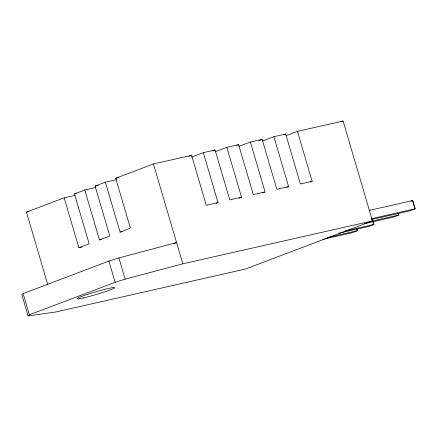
<?xml version="1.0" encoding="UTF-8"?>
<svg xmlns="http://www.w3.org/2000/svg" width="437" height="437" viewBox="0 0 437 437"><rect width="100%" height="100%" fill="white"/><g stroke="black" fill="none" stroke-linecap="round" stroke-linejoin="round"><path stroke-width="0.66" d="M174.024 243.562L176.581 242.595L118.924 257.934L108.9 261.069L23.134 293.593L21.85 294.751L28.094 315.967L55.827 311.974L245.479 269.045L372.477 220.882L343.094 121.033L297.444 131.368L285.967 135.721M28.094 315.967L29.377 314.809L115.144 282.286L125.168 279.15L182.824 263.811L372.477 220.882M47.857 284.913L26.439 212.131L64.168 197.824L75.191 195.328M64.168 197.824L78.862 247.746L89.17 243.835L74.476 193.913L84.783 190.002L95.812 187.506M84.783 190.002L99.478 239.924L109.785 236.018L95.091 186.096L105.399 182.185L116.428 179.689M105.399 182.185L120.093 232.107L130.401 228.196L115.707 178.274L153.436 163.968L191.559 155.337L206.248 205.259L218.014 202.599L203.32 152.677L215.086 150.011L229.78 199.933L241.546 197.273L226.852 147.345L238.618 144.685L253.313 194.607L265.073 191.947L250.385 142.02L262.145 139.359L276.839 189.281L288.606 186.615L273.912 136.694L285.678 134.033L300.372 183.955L312.138 181.289L297.444 131.368M189.008 156.304L191.559 155.337M191.843 157.025L203.32 152.677M212.535 150.978L215.086 150.011M215.375 151.699L226.852 147.345M236.707 145.412L238.618 144.685M238.902 146.373L250.385 142.02M258.961 140.567L262.145 139.359M262.435 141.047L273.912 136.694M283.766 134.754L285.678 134.033M341.177 121.759L343.094 121.033M216.102 203.325L218.014 202.599M238.995 198.24L241.546 197.273M262.528 192.914L264.44 192.187M286.694 187.342L288.606 186.615M310.226 182.016L312.138 181.289M410.895 201.238L412.714 200.545L415.15 208.815L409.682 210.891L371.374 219.565M115.707 178.274L118.951 177.542M95.091 186.096L98.336 185.359M74.476 193.913L76.42 193.471M26.439 212.131L29.066 211.535M120.093 232.107L122.038 231.665M99.478 239.924L101.422 239.487M78.862 247.746L82.101 247.009M369.09 210.421L412.714 200.545L413.861 205.1M371.559 218.686L415.15 208.815L414.074 205.718M369.593 221.652L398.659 215.075L398.096 213.163M364.13 223.722L393.191 217.145L398.659 215.075L398.014 213.212M344.853 231.036L373.919 224.454L372.979 221.275M338.73 233.254L368.451 226.53L373.919 224.454L373.056 221.98M327.04 237.586L357.422 230.709L356.86 228.802M322.894 239.361L351.954 232.784L357.422 230.709L356.778 228.851M153.436 163.968L182.824 263.811M118.924 257.934L125.168 279.15M108.9 261.069L115.144 282.286M23.134 293.593L29.377 314.809M83.423 297.914A19.561 1.366 -16.4 0 0 114.204 288.109A19.561 1.366 -16.4 0 0 89.749 293.642A19.561 1.366 -16.4 0 0 83.423 297.914"/></g></svg>
